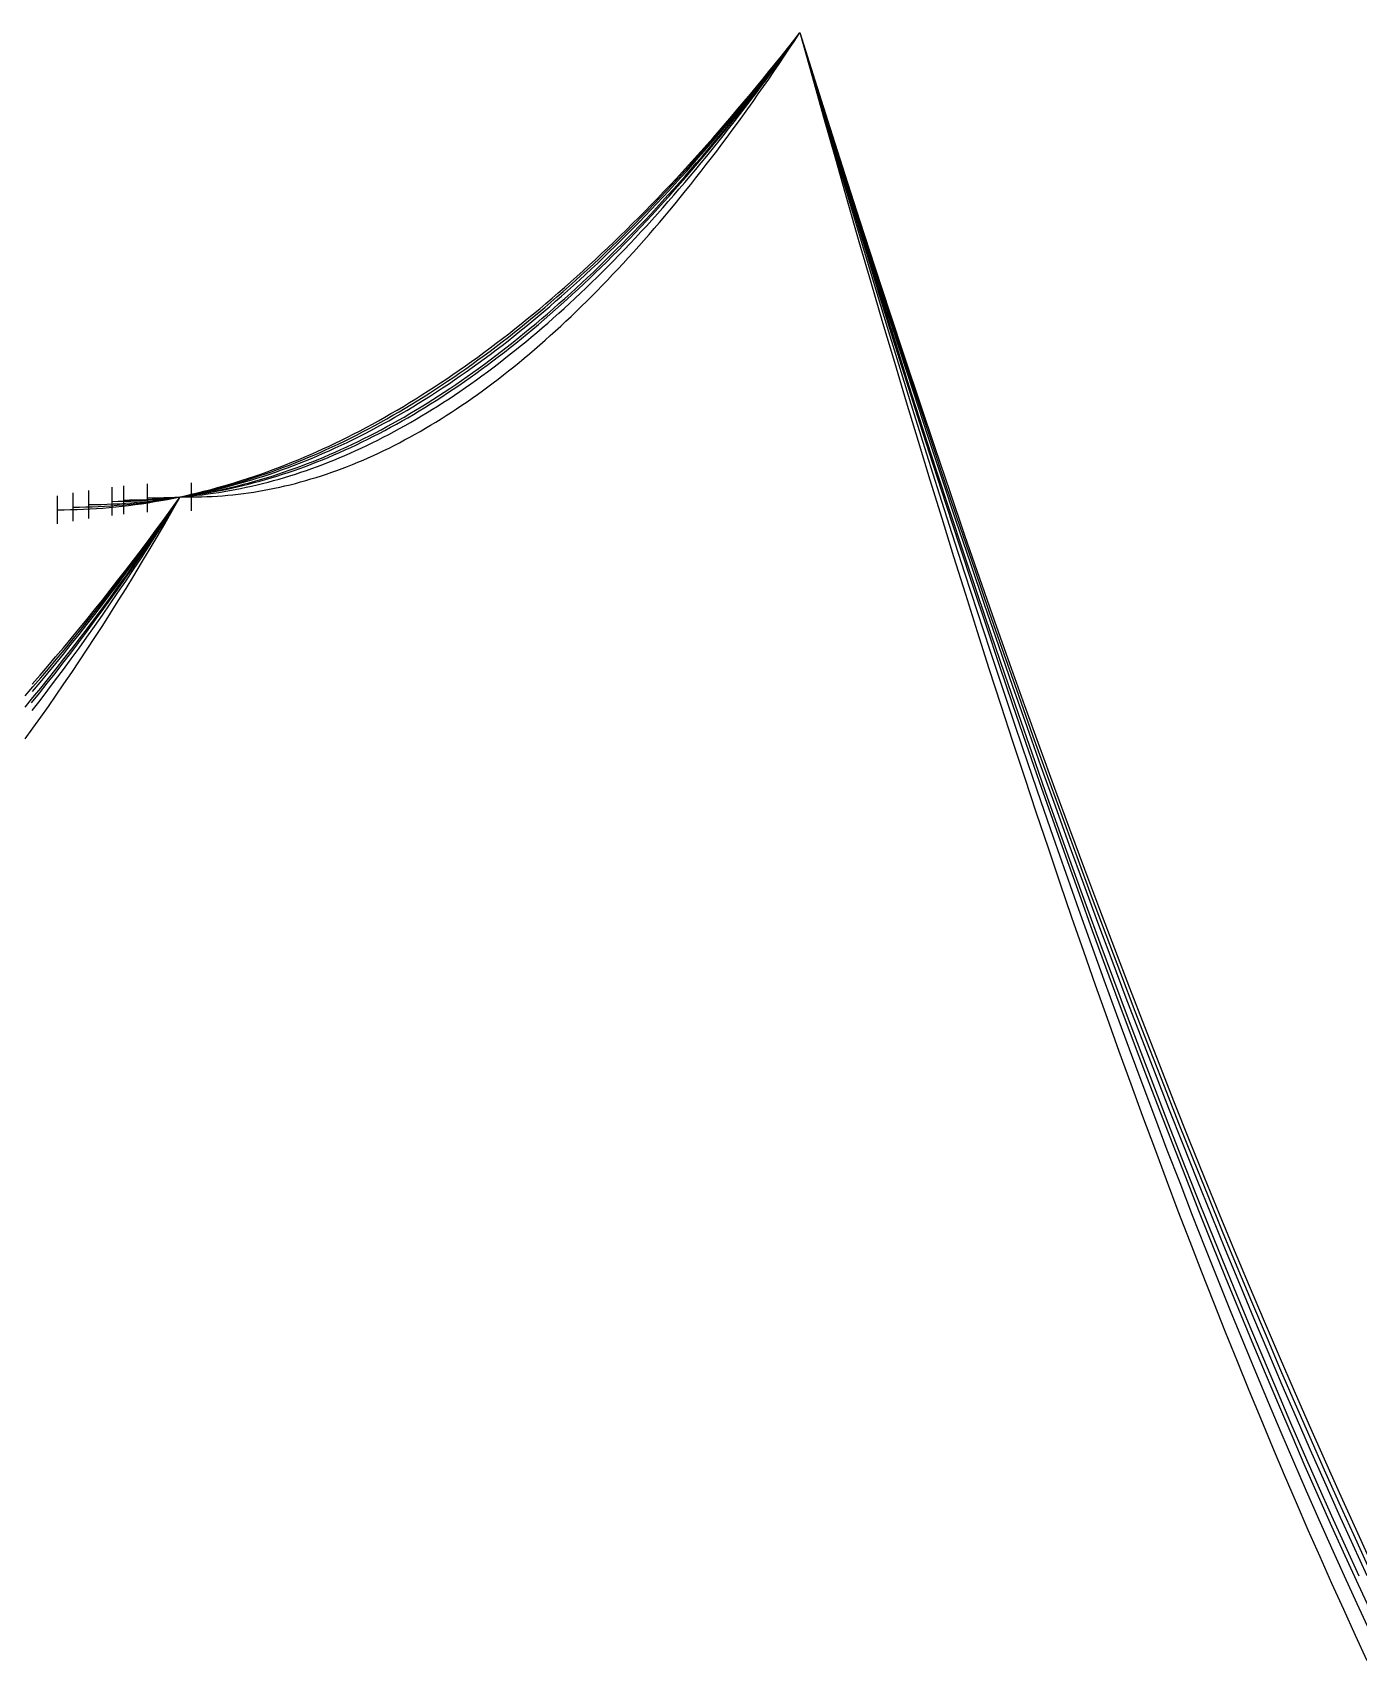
# Model space of a CAD drawing. Header units: metres. Extents: x -87 to 28195, y -4474 to 524.
# Drawn here: x 7377 to 7848, y -54 to 524 of the extents above; entities that cross this region are included whole.
import ezdxf

# ---------------------------------------------------------------- set-up
doc = ezdxf.new("R2010")
doc.units = ezdxf.units.M
for name, color, linetype in [('CATENARIES_-10_bare', 7, 'Continuous'), ('CATENARIES_-10_ICE', 7, 'Continuous'), ('CATENARIES_-19_bare', 7, 'Continuous'), ('CATENARIES_-19_HEAVY_ICE', 7, 'Continuous'), ('CATENARIES_0', 7, 'Continuous'), ('CATENARIES_0_ICE', 7, 'Continuous'), ('CATENARIES_50_theoretical', 7, 'Continuous')]:
    doc.layers.add(name, color=color, linetype=linetype)

msp = doc.modelspace()

# ---------------------------------------------------------------- linework, layer by layer
at = {"layer": 'CATENARIES_-10_bare'}
msp.add_line((7391.85, 350.74), (7391.85, 360.74), dxfattribs=at)
for points in [[(7391.85, 355.74, 0), (7394.09, 355.75, 0), (7396.33, 355.79, 0), (7398.57, 355.85, 0), (7400.81, 355.94, 0), (7403.05, 356.05, 0), (7405.29, 356.19, 0), (7407.53, 356.36, 0), (7409.77, 356.55, 0), (7412.01, 356.76, 0), (7414.24, 357, 0), (7416.48, 357.27, 0), (7418.72, 357.56, 0), (7420.96, 357.88, 0), (7423.2, 358.22, 0), (7425.44, 358.59, 0), (7427.68, 358.98, 0), (7429.92, 359.4, 0), (7432.08, 359.83, 0), (7434.23, 360.28, 0), (7436.39, 360.75, 0), (7438.55, 361.25, 0), (7440.7, 361.77, 0), (7442.86, 362.31, 0), (7445.02, 362.88, 0), (7447.17, 363.47, 0), (7449.33, 364.09, 0), (7451.49, 364.73, 0), (7453.65, 365.39, 0), (7455.8, 366.07, 0), (7457.96, 366.78, 0), (7460.12, 367.52, 0), (7462.27, 368.27, 0), (7464.43, 369.05, 0), (7466.59, 369.86, 0), (7468.74, 370.68, 0), (7470.9, 371.53, 0), (7473.06, 372.41, 0), (7475.21, 373.3, 0), (7477.37, 374.22, 0), (7479.53, 375.17, 0), (7481.68, 376.14, 0), (7483.84, 377.13, 0), (7486, 378.14, 0), (7488.16, 379.18, 0), (7490.31, 380.24, 0), (7492.47, 381.33, 0), (7494.63, 382.44, 0), (7496.78, 383.57, 0), (7498.94, 384.73, 0), (7501.1, 385.91, 0), (7503.25, 387.11, 0), (7505.41, 388.34, 0), (7507.57, 389.59, 0), (7509.72, 390.86, 0), (7511.88, 392.16, 0), (7514.04, 393.48, 0), (7516.19, 394.83, 0), (7518.35, 396.2, 0), (7520.51, 397.59, 0), (7522.67, 399, 0), (7524.82, 400.44, 0), (7526.98, 401.9, 0), (7529.14, 403.39, 0), (7531.29, 404.9, 0), (7533.45, 406.43, 0), (7535.61, 407.99, 0), (7537.76, 409.57, 0), (7539.92, 411.17, 0), (7542.08, 412.8, 0), (7544.23, 414.45, 0), (7546.39, 416.13, 0), (7548.55, 417.83, 0), (7550.7, 419.55, 0), (7552.86, 421.29, 0), (7555.02, 423.06, 0), (7557.17, 424.86, 0), (7559.33, 426.67, 0), (7561.49, 428.51, 0), (7563.65, 430.38, 0), (7565.8, 432.26, 0), (7567.96, 434.17, 0), (7570.12, 436.11, 0), (7572.27, 438.07, 0), (7574.43, 440.05, 0), (7576.59, 442.05, 0), (7578.74, 444.08, 0), (7580.9, 446.13, 0), (7583.06, 448.21, 0), (7585.21, 450.31, 0), (7587.37, 452.43, 0), (7589.53, 454.58, 0), (7591.68, 456.75, 0), (7593.84, 458.95, 0), (7596, 461.16, 0), (7598.16, 463.4, 0), (7600.31, 465.67, 0), (7602.47, 467.96, 0), (7604.63, 470.27, 0), (7606.78, 472.61, 0), (7608.94, 474.97, 0), (7611.1, 477.35, 0), (7613.25, 479.76, 0), (7615.41, 482.19, 0), (7617.57, 484.64, 0), (7619.72, 487.12, 0), (7621.88, 489.62, 0), (7624.04, 492.15, 0), (7626.19, 494.7, 0), (7628.35, 497.27, 0), (7630.51, 499.87, 0), (7632.67, 502.49, 0), (7634.82, 505.13, 0), (7636.98, 507.8, 0), (7639.14, 510.49, 0), (7641.29, 513.2, 0), (7643.45, 515.94, 0), (7645.61, 518.7, 0), (7647.76, 521.49, 0), (7649.92, 524.3, 0)], [(7649.92, 524.3, 0), (7655.09, 507.6, 0), (7660.26, 491.04, 0), (7665.43, 474.62, 0), (7670.61, 458.35, 0), (7675.78, 442.23, 0), (7680.95, 426.25, 0), (7686.12, 410.42, 0), (7691.29, 394.73, 0), (7696.46, 379.18, 0), (7701.64, 363.78, 0), (7706.81, 348.52, 0), (7711.98, 333.41, 0), (7717.15, 318.44, 0), (7722.32, 303.62, 0), (7727.49, 288.94, 0), (7732.66, 274.4, 0), (7737.84, 260.01, 0), (7743.01, 245.76, 0), (7748.18, 231.65, 0), (7753.35, 217.69, 0), (7758.52, 203.87, 0), (7763.69, 190.19, 0), (7768.86, 176.66, 0), (7774.04, 163.27, 0), (7779.21, 150.02, 0), (7784.38, 136.91, 0), (7789.55, 123.95, 0), (7794.72, 111.13, 0), (7799.89, 98.46, 0), (7805.07, 85.92, 0), (7810.24, 73.53, 0), (7815.41, 61.28, 0), (7820.58, 49.17, 0), (7825.75, 37.2, 0), (7830.92, 25.38, 0), (7836.09, 13.7, 0), (7841.27, 2.16, 0), (7846.44, -9.24, 0), (7851.61, -20.5, 0)], [(7374.86, 288.72, 0), (7377.61, 291.88, 0), (7380.37, 295.09, 0), (7383.12, 298.33, 0), (7385.87, 301.62, 0), (7388.63, 304.94, 0), (7391.38, 308.3, 0), (7394.13, 311.7, 0), (7396.88, 315.14, 0), (7399.64, 318.61, 0), (7402.39, 322.13, 0), (7405.14, 325.68, 0), (7407.9, 329.27, 0), (7410.65, 332.9, 0), (7413.4, 336.57, 0), (7416.16, 340.28, 0), (7418.91, 344.03, 0), (7421.66, 347.81, 0), (7424.41, 351.64, 0), (7427.17, 355.5, 0), (7429.92, 359.4, 0)]]:
    msp.add_polyline3d(points, dxfattribs=at)
at = {"layer": 'CATENARIES_-10_ICE'}
msp.add_line((7405.69, 352.76), (7405.69, 362.76), dxfattribs=at)
for points in [[(7405.69, 357.76, 0), (7407.89, 357.78, 0), (7410.1, 357.82, 0), (7412.3, 357.89, 0), (7414.5, 357.98, 0), (7416.7, 358.1, 0), (7418.91, 358.25, 0), (7421.11, 358.43, 0), (7423.31, 358.63, 0), (7425.51, 358.86, 0), (7427.72, 359.12, 0), (7429.92, 359.4, 0), (7431.96, 359.69, 0), (7433.99, 360, 0), (7436.03, 360.33, 0), (7438.07, 360.69, 0), (7440.11, 361.07, 0), (7442.14, 361.47, 0), (7444.18, 361.89, 0), (7446.22, 362.34, 0), (7448.25, 362.81, 0), (7450.29, 363.31, 0), (7452.33, 363.83, 0), (7454.36, 364.37, 0), (7456.4, 364.93, 0), (7458.44, 365.52, 0), (7460.48, 366.13, 0), (7462.51, 366.76, 0), (7464.55, 367.42, 0), (7466.59, 368.1, 0), (7468.62, 368.81, 0), (7470.66, 369.53, 0), (7472.7, 370.28, 0), (7474.73, 371.05, 0), (7476.77, 371.85, 0), (7478.81, 372.67, 0), (7480.85, 373.51, 0), (7482.88, 374.38, 0), (7484.92, 375.27, 0), (7486.96, 376.18, 0), (7488.99, 377.11, 0), (7491.03, 378.07, 0), (7493.07, 379.05, 0), (7495.11, 380.06, 0), (7497.14, 381.08, 0), (7499.18, 382.13, 0), (7501.22, 383.21, 0), (7503.25, 384.3, 0), (7505.29, 385.42, 0), (7507.33, 386.57, 0), (7509.36, 387.73, 0), (7511.4, 388.92, 0), (7513.44, 390.14, 0), (7515.48, 391.37, 0), (7517.51, 392.63, 0), (7519.55, 393.91, 0), (7521.59, 395.22, 0), (7523.62, 396.55, 0), (7525.66, 397.9, 0), (7527.7, 399.28, 0), (7529.73, 400.67, 0), (7531.77, 402.1, 0), (7533.81, 403.54, 0), (7535.85, 405.01, 0), (7537.88, 406.5, 0), (7539.92, 408.01, 0), (7541.96, 409.55, 0), (7543.99, 411.11, 0), (7546.03, 412.7, 0), (7548.07, 414.3, 0), (7550.11, 415.93, 0), (7552.14, 417.59, 0), (7554.18, 419.26, 0), (7556.22, 420.96, 0), (7558.25, 422.69, 0), (7560.29, 424.43, 0), (7562.33, 426.2, 0), (7564.36, 428, 0), (7566.4, 429.81, 0), (7568.44, 431.65, 0), (7570.48, 433.51, 0), (7572.51, 435.4, 0), (7574.55, 437.31, 0), (7576.59, 439.24, 0), (7578.62, 441.2, 0), (7580.66, 443.17, 0), (7582.7, 445.18, 0), (7584.73, 447.2, 0), (7586.77, 449.25, 0), (7588.81, 451.32, 0), (7590.85, 453.42, 0), (7592.88, 455.53, 0), (7594.92, 457.68, 0), (7596.96, 459.84, 0), (7598.99, 462.03, 0), (7601.03, 464.24, 0), (7603.07, 466.48, 0), (7605.11, 468.73, 0), (7607.14, 471.01, 0), (7609.18, 473.32, 0), (7611.22, 475.65, 0), (7613.25, 478, 0), (7615.29, 480.37, 0), (7617.33, 482.77, 0), (7619.36, 485.19, 0), (7621.4, 487.63, 0), (7623.44, 490.1, 0), (7625.48, 492.59, 0), (7627.51, 495.11, 0), (7629.55, 497.64, 0), (7631.59, 500.2, 0), (7633.62, 502.79, 0), (7635.66, 505.4, 0), (7637.7, 508.03, 0), (7639.73, 510.68, 0), (7641.77, 513.36, 0), (7643.81, 516.06, 0), (7645.85, 518.78, 0), (7647.88, 521.53, 0), (7649.92, 524.3, 0)], [(7649.92, 524.3, 0), (7654.76, 508.12, 0), (7659.6, 492.09, 0), (7664.44, 476.19, 0), (7669.28, 460.44, 0), (7674.12, 444.83, 0), (7678.96, 429.36, 0), (7683.8, 414.03, 0), (7688.64, 398.84, 0), (7693.48, 383.79, 0), (7698.32, 368.89, 0), (7703.16, 354.12, 0), (7708, 339.5, 0), (7712.84, 325.02, 0), (7717.68, 310.67, 0), (7722.52, 296.47, 0), (7727.36, 282.41, 0), (7732.2, 268.48, 0), (7737.04, 254.7, 0), (7741.88, 241.06, 0), (7746.72, 227.56, 0), (7751.56, 214.19, 0), (7756.4, 200.97, 0), (7761.24, 187.88, 0), (7766.08, 174.94, 0), (7770.92, 162.13, 0), (7775.76, 149.47, 0), (7780.6, 136.94, 0), (7785.44, 124.55, 0), (7790.28, 112.3, 0), (7795.12, 100.19, 0), (7799.96, 88.22, 0), (7804.8, 76.39, 0), (7809.64, 64.69, 0), (7814.48, 53.13, 0), (7819.32, 41.72, 0), (7824.16, 30.44, 0), (7829, 19.29, 0), (7833.84, 8.29, 0), (7838.68, -2.58, 0), (7843.52, -13.3, 0), (7848.36, -23.89, 0)], [(7374.83, 284.71, 0), (7377.58, 288.04, 0), (7380.34, 291.41, 0), (7383.09, 294.82, 0), (7385.84, 298.28, 0), (7388.6, 301.78, 0), (7391.35, 305.32, 0), (7394.11, 308.91, 0), (7396.86, 312.54, 0), (7399.62, 316.21, 0), (7402.37, 319.92, 0), (7405.13, 323.67, 0), (7407.88, 327.47, 0), (7410.64, 331.31, 0), (7413.39, 335.2, 0), (7416.15, 339.13, 0), (7418.9, 343.09, 0), (7421.66, 347.11, 0), (7424.41, 351.16, 0), (7427.17, 355.26, 0), (7429.92, 359.4, 0)]]:
    msp.add_polyline3d(points, dxfattribs=at)
at = {"layer": 'CATENARIES_-19_bare'}
msp.add_line((7386.37, 349.78), (7386.37, 359.78), dxfattribs=at)
for points in [[(7386.37, 354.78, 0), (7388.66, 354.79, 0), (7390.95, 354.83, 0), (7393.25, 354.89, 0), (7395.54, 354.98, 0), (7397.83, 355.1, 0), (7400.12, 355.24, 0), (7402.41, 355.4, 0), (7404.71, 355.6, 0), (7407, 355.81, 0), (7409.29, 356.06, 0), (7411.58, 356.33, 0), (7413.87, 356.62, 0), (7416.17, 356.94, 0), (7418.46, 357.29, 0), (7420.75, 357.66, 0), (7423.04, 358.06, 0), (7425.34, 358.48, 0), (7427.63, 358.93, 0), (7429.92, 359.4, 0), (7432.12, 359.88, 0), (7434.32, 360.38, 0), (7436.52, 360.91, 0), (7438.72, 361.46, 0), (7440.92, 362.03, 0), (7443.12, 362.63, 0), (7445.32, 363.25, 0), (7447.52, 363.89, 0), (7449.72, 364.56, 0), (7451.92, 365.25, 0), (7454.12, 365.97, 0), (7456.32, 366.7, 0), (7458.52, 367.47, 0), (7460.72, 368.25, 0), (7462.92, 369.06, 0), (7465.12, 369.89, 0), (7467.32, 370.75, 0), (7469.52, 371.63, 0), (7471.72, 372.53, 0), (7473.92, 373.46, 0), (7476.12, 374.41, 0), (7478.32, 375.39, 0), (7480.52, 376.39, 0), (7482.72, 377.41, 0), (7484.92, 378.45, 0), (7487.12, 379.52, 0), (7489.32, 380.61, 0), (7491.52, 381.73, 0), (7493.72, 382.87, 0), (7495.92, 384.03, 0), (7498.12, 385.22, 0), (7500.32, 386.43, 0), (7502.52, 387.67, 0), (7504.72, 388.93, 0), (7506.92, 390.21, 0), (7509.12, 391.51, 0), (7511.32, 392.84, 0), (7513.52, 394.19, 0), (7515.72, 395.57, 0), (7517.92, 396.97, 0), (7520.12, 398.39, 0), (7522.32, 399.84, 0), (7524.52, 401.31, 0), (7526.72, 402.81, 0), (7528.92, 404.32, 0), (7531.12, 405.87, 0), (7533.32, 407.43, 0), (7535.52, 409.02, 0), (7537.72, 410.63, 0), (7539.92, 412.27, 0), (7542.12, 413.93, 0), (7544.32, 415.61, 0), (7546.52, 417.32, 0), (7548.72, 419.05, 0), (7550.92, 420.81, 0), (7553.12, 422.58, 0), (7555.32, 424.39, 0), (7557.52, 426.21, 0), (7559.72, 428.06, 0), (7561.92, 429.93, 0), (7564.12, 431.83, 0), (7566.32, 433.75, 0), (7568.52, 435.7, 0), (7570.72, 437.66, 0), (7572.92, 439.66, 0), (7575.12, 441.67, 0), (7577.32, 443.71, 0), (7579.52, 445.77, 0), (7581.72, 447.86, 0), (7583.92, 449.97, 0), (7586.12, 452.1, 0), (7588.32, 454.26, 0), (7590.52, 456.44, 0), (7592.72, 458.65, 0), (7594.92, 460.87, 0), (7597.12, 463.13, 0), (7599.32, 465.4, 0), (7601.52, 467.7, 0), (7603.72, 470.02, 0), (7605.92, 472.37, 0), (7608.12, 474.74, 0), (7610.32, 477.14, 0), (7612.52, 479.56, 0), (7614.72, 482, 0), (7616.92, 484.46, 0), (7619.12, 486.95, 0), (7621.32, 489.47, 0), (7623.52, 492, 0), (7625.72, 494.56, 0), (7627.92, 497.15, 0), (7630.12, 499.76, 0), (7632.32, 502.39, 0), (7634.52, 505.04, 0), (7636.72, 507.72, 0), (7638.92, 510.43, 0), (7641.12, 513.15, 0), (7643.32, 515.9, 0), (7645.52, 518.68, 0), (7647.72, 521.48, 0), (7649.92, 524.3, 0)], [(7649.92, 524.3, 0), (7655.24, 507.34, 0), (7660.55, 490.52, 0), (7665.87, 473.85, 0), (7671.19, 457.33, 0), (7676.51, 440.96, 0), (7681.82, 424.73, 0), (7687.14, 408.65, 0), (7692.46, 392.72, 0), (7697.77, 376.93, 0), (7703.09, 361.29, 0), (7708.41, 345.8, 0), (7713.73, 330.45, 0), (7719.04, 315.25, 0), (7724.36, 300.19, 0), (7729.68, 285.28, 0), (7734.99, 270.52, 0), (7740.31, 255.9, 0), (7745.63, 241.43, 0), (7750.95, 227.1, 0), (7756.26, 212.92, 0), (7761.58, 198.89, 0), (7766.9, 185, 0), (7772.22, 171.25, 0), (7777.53, 157.65, 0), (7782.85, 144.19, 0), (7788.17, 130.88, 0), (7793.48, 117.72, 0), (7798.8, 104.7, 0), (7804.12, 91.82, 0), (7809.44, 79.09, 0), (7814.75, 66.5, 0), (7820.07, 54.06, 0), (7825.39, 41.76, 0), (7830.7, 29.6, 0), (7836.02, 17.59, 0), (7841.34, 5.72, 0), (7846.66, -6, 0), (7851.97, -17.58, 0)], [(7377.33, 292.88, 0), (7380.1, 296.04, 0), (7382.87, 299.24, 0), (7385.63, 302.48, 0), (7388.4, 305.75, 0), (7391.17, 309.07, 0), (7393.94, 312.42, 0), (7396.71, 315.81, 0), (7399.47, 319.23, 0), (7402.24, 322.69, 0), (7405.01, 326.2, 0), (7407.78, 329.73, 0), (7410.54, 333.31, 0), (7413.31, 336.92, 0), (7416.08, 340.58, 0), (7418.85, 344.27, 0), (7421.62, 347.99, 0), (7424.38, 351.76, 0), (7427.15, 355.56, 0), (7429.92, 359.4, 0)]]:
    msp.add_polyline3d(points, dxfattribs=at)
at = {"layer": 'CATENARIES_-19_HEAVY_ICE'}
msp.add_line((7418.29, 353.98), (7418.29, 363.98), dxfattribs=at)
for points in [[(7418.29, 358.98, 0), (7420.23, 359, 0), (7422.17, 359.03, 0), (7424.11, 359.09, 0), (7426.04, 359.17, 0), (7427.98, 359.27, 0), (7429.92, 359.4, 0), (7431.87, 359.55, 0), (7433.81, 359.73, 0), (7435.76, 359.92, 0), (7437.71, 360.14, 0), (7439.65, 360.39, 0), (7441.6, 360.66, 0), (7443.55, 360.95, 0), (7445.5, 361.26, 0), (7447.44, 361.6, 0), (7449.39, 361.96, 0), (7451.34, 362.34, 0), (7453.28, 362.75, 0), (7455.23, 363.18, 0), (7457.18, 363.64, 0), (7459.12, 364.11, 0), (7461.07, 364.61, 0), (7463.02, 365.14, 0), (7464.96, 365.69, 0), (7466.91, 366.26, 0), (7468.86, 366.85, 0), (7470.8, 367.47, 0), (7472.75, 368.11, 0), (7474.7, 368.77, 0), (7476.65, 369.46, 0), (7478.59, 370.17, 0), (7480.54, 370.9, 0), (7482.49, 371.66, 0), (7484.43, 372.44, 0), (7486.38, 373.25, 0), (7488.33, 374.07, 0), (7490.27, 374.93, 0), (7492.22, 375.8, 0), (7494.17, 376.7, 0), (7496.11, 377.62, 0), (7498.06, 378.56, 0), (7500.01, 379.53, 0), (7501.96, 380.52, 0), (7503.9, 381.53, 0), (7505.85, 382.57, 0), (7507.8, 383.63, 0), (7509.74, 384.72, 0), (7511.69, 385.83, 0), (7513.64, 386.96, 0), (7515.58, 388.11, 0), (7517.53, 389.29, 0), (7519.48, 390.49, 0), (7521.42, 391.71, 0), (7523.37, 392.96, 0), (7525.32, 394.23, 0), (7527.27, 395.53, 0), (7529.21, 396.85, 0), (7531.16, 398.19, 0), (7533.11, 399.55, 0), (7535.05, 400.94, 0), (7537, 402.35, 0), (7538.95, 403.79, 0), (7540.89, 405.24, 0), (7542.84, 406.72, 0), (7544.79, 408.23, 0), (7546.73, 409.76, 0), (7548.68, 411.31, 0), (7550.63, 412.89, 0), (7552.57, 414.48, 0), (7554.52, 416.11, 0), (7556.47, 417.75, 0), (7558.42, 419.42, 0), (7560.36, 421.11, 0), (7562.31, 422.83, 0), (7564.26, 424.57, 0), (7566.2, 426.33, 0), (7568.15, 428.11, 0), (7570.1, 429.92, 0), (7572.04, 431.76, 0), (7573.99, 433.61, 0), (7575.94, 435.49, 0), (7577.88, 437.39, 0), (7579.83, 439.32, 0), (7581.78, 441.27, 0), (7583.73, 443.24, 0), (7585.67, 445.24, 0), (7587.62, 447.26, 0), (7589.57, 449.3, 0), (7591.51, 451.37, 0), (7593.46, 453.46, 0), (7595.41, 455.58, 0), (7597.35, 457.71, 0), (7599.3, 459.87, 0), (7601.25, 462.06, 0), (7603.19, 464.27, 0), (7605.14, 466.5, 0), (7607.09, 468.75, 0), (7609.04, 471.03, 0), (7610.98, 473.33, 0), (7612.93, 475.66, 0), (7614.88, 478, 0), (7616.82, 480.38, 0), (7618.77, 482.77, 0), (7620.72, 485.19, 0), (7622.66, 487.63, 0), (7624.61, 490.1, 0), (7626.56, 492.59, 0), (7628.5, 495.1, 0), (7630.45, 497.64, 0), (7632.4, 500.2, 0), (7634.34, 502.78, 0), (7636.29, 505.39, 0), (7638.24, 508.02, 0), (7640.19, 510.68, 0), (7642.13, 513.35, 0), (7644.08, 516.05, 0), (7646.03, 518.78, 0), (7647.97, 521.53, 0), (7649.92, 524.3, 0)], [(7649.92, 524.3, 0), (7654.41, 508.72, 0), (7658.91, 493.29, 0), (7663.4, 477.98, 0), (7667.9, 462.82, 0), (7672.39, 447.78, 0), (7676.89, 432.89, 0), (7681.38, 418.13, 0), (7685.87, 403.5, 0), (7690.37, 389.01, 0), (7694.86, 374.66, 0), (7699.36, 360.44, 0), (7703.85, 346.35, 0), (7708.35, 332.4, 0), (7712.84, 318.59, 0), (7717.33, 304.91, 0), (7721.83, 291.36, 0), (7726.32, 277.95, 0), (7730.82, 264.67, 0), (7735.31, 251.53, 0), (7739.81, 238.52, 0), (7744.3, 225.64, 0), (7748.79, 212.9, 0), (7753.29, 200.29, 0), (7757.78, 187.82, 0), (7762.28, 175.48, 0), (7766.77, 163.27, 0), (7771.27, 151.19, 0), (7775.76, 139.25, 0), (7780.25, 127.44, 0), (7784.75, 115.77, 0), (7789.24, 104.22, 0), (7793.74, 92.81, 0), (7798.23, 81.54, 0), (7802.73, 70.39, 0), (7807.22, 59.38, 0), (7811.71, 48.5, 0), (7816.21, 37.75, 0), (7820.7, 27.14, 0), (7825.2, 16.66, 0), (7829.69, 6.3, 0), (7834.19, -3.91, 0), (7838.68, -14, 0), (7843.17, -23.96, 0), (7847.67, -33.78, 0), (7852.16, -43.47, 0)], [(7377.35, 283.52, 0), (7380.11, 287.08, 0), (7382.88, 290.69, 0), (7385.65, 294.36, 0), (7388.42, 298.06, 0), (7391.18, 301.82, 0), (7393.95, 305.62, 0), (7396.72, 309.47, 0), (7399.48, 313.37, 0), (7402.25, 317.32, 0), (7405.02, 321.31, 0), (7407.78, 325.35, 0), (7410.55, 329.44, 0), (7413.32, 333.58, 0), (7416.09, 337.76, 0), (7418.85, 342, 0), (7421.62, 346.28, 0), (7424.39, 350.6, 0), (7427.15, 354.98, 0), (7429.92, 359.4, 0)]]:
    msp.add_polyline3d(points, dxfattribs=at)
at = {"layer": 'CATENARIES_0'}
msp.add_line((7397.46, 351.63), (7397.46, 361.63), dxfattribs=at)
for points in [[(7397.46, 356.63, 0), (7399.62, 356.64, 0), (7401.79, 356.68, 0), (7403.95, 356.74, 0), (7406.12, 356.83, 0), (7408.28, 356.94, 0), (7410.44, 357.08, 0), (7412.61, 357.23, 0), (7414.77, 357.42, 0), (7416.94, 357.63, 0), (7419.1, 357.86, 0), (7421.26, 358.12, 0), (7423.43, 358.4, 0), (7425.59, 358.71, 0), (7427.76, 359.04, 0), (7429.92, 359.4, 0), (7432.04, 359.77, 0), (7434.15, 360.17, 0), (7436.27, 360.59, 0), (7438.38, 361.03, 0), (7440.5, 361.5, 0), (7442.61, 361.99, 0), (7444.73, 362.5, 0), (7446.84, 363.04, 0), (7448.96, 363.6, 0), (7451.07, 364.18, 0), (7453.19, 364.79, 0), (7455.3, 365.42, 0), (7457.42, 366.08, 0), (7459.54, 366.76, 0), (7461.65, 367.46, 0), (7463.77, 368.18, 0), (7465.88, 368.93, 0), (7468, 369.7, 0), (7470.11, 370.5, 0), (7472.23, 371.32, 0), (7474.34, 372.16, 0), (7476.46, 373.03, 0), (7478.57, 373.92, 0), (7480.69, 374.83, 0), (7482.8, 375.77, 0), (7484.92, 376.73, 0), (7487.04, 377.71, 0), (7489.15, 378.72, 0), (7491.27, 379.75, 0), (7493.38, 380.81, 0), (7495.5, 381.88, 0), (7497.61, 382.99, 0), (7499.73, 384.11, 0), (7501.84, 385.26, 0), (7503.96, 386.43, 0), (7506.07, 387.63, 0), (7508.19, 388.85, 0), (7510.3, 390.09, 0), (7512.42, 391.36, 0), (7514.54, 392.65, 0), (7516.65, 393.96, 0), (7518.77, 395.3, 0), (7520.88, 396.66, 0), (7523, 398.04, 0), (7525.11, 399.45, 0), (7527.23, 400.88, 0), (7529.34, 402.34, 0), (7531.46, 403.82, 0), (7533.57, 405.32, 0), (7535.69, 406.85, 0), (7537.8, 408.39, 0), (7539.92, 409.97, 0), (7542.04, 411.56, 0), (7544.15, 413.18, 0), (7546.27, 414.83, 0), (7548.38, 416.5, 0), (7550.5, 418.19, 0), (7552.61, 419.9, 0), (7554.73, 421.64, 0), (7556.84, 423.4, 0), (7558.96, 425.19, 0), (7561.07, 426.99, 0), (7563.19, 428.83, 0), (7565.3, 430.68, 0), (7567.42, 432.56, 0), (7569.54, 434.46, 0), (7571.65, 436.39, 0), (7573.77, 438.34, 0), (7575.88, 440.32, 0), (7578, 442.31, 0), (7580.11, 444.33, 0), (7582.23, 446.38, 0), (7584.34, 448.45, 0), (7586.46, 450.54, 0), (7588.57, 452.66, 0), (7590.69, 454.79, 0), (7592.8, 456.96, 0), (7594.92, 459.14, 0), (7597.04, 461.35, 0), (7599.15, 463.59, 0), (7601.27, 465.85, 0), (7603.38, 468.13, 0), (7605.5, 470.43, 0), (7607.61, 472.76, 0), (7609.73, 475.11, 0), (7611.84, 477.49, 0), (7613.96, 479.89, 0), (7616.07, 482.31, 0), (7618.19, 484.76, 0), (7620.3, 487.23, 0), (7622.42, 489.72, 0), (7624.54, 492.24, 0), (7626.65, 494.78, 0), (7628.77, 497.35, 0), (7630.88, 499.93, 0), (7633, 502.55, 0), (7635.11, 505.18, 0), (7637.23, 507.84, 0), (7639.34, 510.53, 0), (7641.46, 513.23, 0), (7643.57, 515.96, 0), (7645.69, 518.72, 0), (7647.8, 521.5, 0), (7649.92, 524.3, 0)], [(7649.92, 524.3, 0), (7654.95, 507.82, 0), (7659.99, 491.48, 0), (7665.02, 475.29, 0), (7670.05, 459.24, 0), (7675.09, 443.33, 0), (7680.12, 427.57, 0), (7685.16, 411.95, 0), (7690.19, 396.47, 0), (7695.22, 381.14, 0), (7700.26, 365.94, 0), (7705.29, 350.9, 0), (7710.32, 335.99, 0), (7715.36, 321.23, 0), (7720.39, 306.61, 0), (7725.42, 292.13, 0), (7730.46, 277.79, 0), (7735.49, 263.6, 0), (7740.52, 249.55, 0), (7745.56, 235.64, 0), (7750.59, 221.87, 0), (7755.63, 208.24, 0), (7760.66, 194.76, 0), (7765.69, 181.42, 0), (7770.73, 168.21, 0), (7775.76, 155.15, 0), (7780.79, 142.24, 0), (7785.83, 129.46, 0), (7790.86, 116.82, 0), (7795.89, 104.33, 0), (7800.93, 91.97, 0), (7805.96, 79.76, 0), (7811, 67.68, 0), (7816.03, 55.75, 0), (7821.06, 43.96, 0), (7826.1, 32.31, 0), (7831.13, 20.79, 0), (7836.16, 9.42, 0), (7841.2, -1.81, 0), (7846.23, -12.9, 0), (7851.26, -23.85, 0)], [(7377.4, 290.18, 0), (7380.17, 293.46, 0), (7382.93, 296.78, 0), (7385.69, 300.14, 0), (7388.46, 303.54, 0), (7391.22, 306.98, 0), (7393.99, 310.46, 0), (7396.75, 313.98, 0), (7399.52, 317.54, 0), (7402.28, 321.15, 0), (7405.04, 324.79, 0), (7407.81, 328.47, 0), (7410.57, 332.2, 0), (7413.34, 335.96, 0), (7416.1, 339.77, 0), (7418.86, 343.61, 0), (7421.63, 347.5, 0), (7424.39, 351.43, 0), (7427.16, 355.39, 0), (7429.92, 359.4, 0)]]:
    msp.add_polyline3d(points, dxfattribs=at)
at = {"layer": 'CATENARIES_0_ICE'}
msp.add_line((7409.83, 353.24), (7409.83, 363.24), dxfattribs=at)
for points in [[(7409.83, 358.24, 0), (7411.84, 358.25, 0), (7413.85, 358.29, 0), (7415.86, 358.34, 0), (7417.87, 358.43, 0), (7419.88, 358.53, 0), (7421.89, 358.66, 0), (7423.89, 358.81, 0), (7425.9, 358.98, 0), (7427.91, 359.18, 0), (7429.92, 359.4, 0), (7431.94, 359.64, 0), (7433.96, 359.91, 0), (7435.98, 360.21, 0), (7437.99, 360.52, 0), (7440.01, 360.86, 0), (7442.03, 361.22, 0), (7444.05, 361.61, 0), (7446.07, 362.02, 0), (7448.09, 362.45, 0), (7450.1, 362.9, 0), (7452.12, 363.38, 0), (7454.14, 363.89, 0), (7456.16, 364.41, 0), (7458.18, 364.96, 0), (7460.2, 365.54, 0), (7462.21, 366.13, 0), (7464.23, 366.75, 0), (7466.25, 367.4, 0), (7468.27, 368.06, 0), (7470.29, 368.75, 0), (7472.31, 369.47, 0), (7474.32, 370.2, 0), (7476.34, 370.96, 0), (7478.36, 371.75, 0), (7480.38, 372.56, 0), (7482.4, 373.39, 0), (7484.42, 374.24, 0), (7486.43, 375.12, 0), (7488.45, 376.02, 0), (7490.47, 376.95, 0), (7492.49, 377.89, 0), (7494.51, 378.87, 0), (7496.53, 379.86, 0), (7498.54, 380.88, 0), (7500.56, 381.92, 0), (7502.58, 382.99, 0), (7504.6, 384.08, 0), (7506.62, 385.19, 0), (7508.64, 386.33, 0), (7510.65, 387.49, 0), (7512.67, 388.67, 0), (7514.69, 389.87, 0), (7516.71, 391.1, 0), (7518.73, 392.36, 0), (7520.75, 393.64, 0), (7522.76, 394.94, 0), (7524.78, 396.26, 0), (7526.8, 397.61, 0), (7528.82, 398.98, 0), (7530.84, 400.37, 0), (7532.86, 401.79, 0), (7534.87, 403.23, 0), (7536.89, 404.7, 0), (7538.91, 406.18, 0), (7540.93, 407.7, 0), (7542.95, 409.23, 0), (7544.97, 410.79, 0), (7546.98, 412.37, 0), (7549, 413.98, 0), (7551.02, 415.61, 0), (7553.04, 417.26, 0), (7555.06, 418.94, 0), (7557.08, 420.64, 0), (7559.09, 422.36, 0), (7561.11, 424.11, 0), (7563.13, 425.88, 0), (7565.15, 427.67, 0), (7567.17, 429.49, 0), (7569.19, 431.33, 0), (7571.2, 433.2, 0), (7573.22, 435.08, 0), (7575.24, 436.99, 0), (7577.26, 438.93, 0), (7579.28, 440.89, 0), (7581.3, 442.87, 0), (7583.31, 444.88, 0), (7585.33, 446.91, 0), (7587.35, 448.96, 0), (7589.37, 451.04, 0), (7591.39, 453.14, 0), (7593.41, 455.26, 0), (7595.42, 457.41, 0), (7597.44, 459.58, 0), (7599.46, 461.77, 0), (7601.48, 463.99, 0), (7603.5, 466.23, 0), (7605.52, 468.5, 0), (7607.53, 470.78, 0), (7609.55, 473.1, 0), (7611.57, 475.43, 0), (7613.59, 477.79, 0), (7615.61, 480.18, 0), (7617.63, 482.58, 0), (7619.64, 485.01, 0), (7621.66, 487.47, 0), (7623.68, 489.94, 0), (7625.7, 492.44, 0), (7627.72, 494.97, 0), (7629.74, 497.52, 0), (7631.75, 500.09, 0), (7633.77, 502.68, 0), (7635.79, 505.3, 0), (7637.81, 507.95, 0), (7639.83, 510.61, 0), (7641.85, 513.3, 0), (7643.86, 516.02, 0), (7645.88, 518.75, 0), (7647.9, 521.52, 0), (7649.92, 524.3, 0)], [(7649.92, 524.3, 0), (7654.64, 508.34, 0), (7659.36, 492.52, 0), (7664.08, 476.84, 0), (7668.8, 461.3, 0), (7673.52, 445.9, 0), (7678.23, 430.64, 0), (7682.95, 415.51, 0), (7687.67, 400.53, 0), (7692.39, 385.68, 0), (7697.11, 370.98, 0), (7701.83, 356.41, 0), (7706.55, 341.98, 0), (7711.27, 327.69, 0), (7715.99, 313.53, 0), (7720.7, 299.52, 0), (7725.42, 285.64, 0), (7730.14, 271.9, 0), (7734.86, 258.3, 0), (7739.58, 244.84, 0), (7744.3, 231.52, 0), (7749.02, 218.33, 0), (7753.74, 205.28, 0), (7758.46, 192.36, 0), (7763.18, 179.59, 0), (7767.89, 166.95, 0), (7772.61, 154.45, 0), (7777.33, 142.08, 0), (7782.05, 129.86, 0), (7786.77, 117.76, 0), (7791.49, 105.81, 0), (7796.21, 93.99, 0), (7800.93, 82.31, 0), (7805.65, 70.76, 0), (7810.37, 59.36, 0), (7815.09, 48.08, 0), (7819.8, 36.95, 0), (7824.52, 25.95, 0), (7829.24, 15.08, 0), (7833.96, 4.35, 0), (7838.68, -6.24, 0), (7843.4, -16.7, 0), (7848.12, -27.02, 0), (7852.84, -37.21, 0)], [(7377.13, 286.18, 0), (7379.91, 289.64, 0), (7382.69, 293.13, 0), (7385.47, 296.67, 0), (7388.25, 300.25, 0), (7391.02, 303.88, 0), (7393.8, 307.56, 0), (7396.58, 311.28, 0), (7399.36, 315.04, 0), (7402.14, 318.85, 0), (7404.92, 322.7, 0), (7407.69, 326.6, 0), (7410.47, 330.54, 0), (7413.25, 334.53, 0), (7416.03, 338.56, 0), (7418.81, 342.64, 0), (7421.59, 346.76, 0), (7424.36, 350.93, 0), (7427.14, 355.14, 0), (7429.92, 359.4, 0)]]:
    msp.add_polyline3d(points, dxfattribs=at)
at = {"layer": 'CATENARIES_50_theoretical'}
msp.add_line((7433.84, 354.35), (7433.84, 364.35), dxfattribs=at)
for points in [[(7429.92, 359.4, 0), (7431.88, 359.36, 0), (7433.84, 359.35, 0), (7435.69, 359.36, 0), (7437.53, 359.39, 0), (7439.38, 359.45, 0), (7441.23, 359.54, 0), (7443.07, 359.65, 0), (7444.92, 359.78, 0), (7446.77, 359.94, 0), (7448.62, 360.12, 0), (7450.46, 360.32, 0), (7452.31, 360.55, 0), (7454.16, 360.8, 0), (7456, 361.08, 0), (7457.85, 361.38, 0), (7459.7, 361.7, 0), (7461.54, 362.05, 0), (7463.39, 362.42, 0), (7465.24, 362.82, 0), (7467.08, 363.24, 0), (7468.93, 363.69, 0), (7470.78, 364.16, 0), (7472.62, 364.65, 0), (7474.47, 365.17, 0), (7476.32, 365.71, 0), (7478.16, 366.27, 0), (7480.01, 366.86, 0), (7481.86, 367.48, 0), (7483.71, 368.11, 0), (7485.55, 368.78, 0), (7487.4, 369.46, 0), (7489.25, 370.17, 0), (7491.09, 370.91, 0), (7492.94, 371.66, 0), (7494.79, 372.45, 0), (7496.63, 373.25, 0), (7498.48, 374.08, 0), (7500.33, 374.94, 0), (7502.17, 375.81, 0), (7504.02, 376.72, 0), (7505.87, 377.64, 0), (7507.71, 378.59, 0), (7509.56, 379.57, 0), (7511.41, 380.57, 0), (7513.25, 381.59, 0), (7515.1, 382.64, 0), (7516.95, 383.71, 0), (7518.79, 384.8, 0), (7520.64, 385.92, 0), (7522.49, 387.06, 0), (7524.34, 388.23, 0), (7526.18, 389.42, 0), (7528.03, 390.64, 0), (7529.88, 391.88, 0), (7531.72, 393.14, 0), (7533.57, 394.43, 0), (7535.42, 395.74, 0), (7537.26, 397.08, 0), (7539.11, 398.44, 0), (7540.96, 399.82, 0), (7542.8, 401.23, 0), (7544.65, 402.66, 0), (7546.5, 404.12, 0), (7548.34, 405.6, 0), (7550.19, 407.11, 0), (7552.04, 408.64, 0), (7553.88, 410.19, 0), (7555.73, 411.77, 0), (7557.58, 413.37, 0), (7559.43, 414.99, 0), (7561.27, 416.64, 0), (7563.12, 418.32, 0), (7564.97, 420.02, 0), (7566.81, 421.74, 0), (7568.66, 423.49, 0), (7570.51, 425.26, 0), (7572.35, 427.05, 0), (7574.2, 428.87, 0), (7576.05, 430.71, 0), (7577.89, 432.58, 0), (7579.74, 434.47, 0), (7581.59, 436.39, 0), (7583.43, 438.33, 0), (7585.28, 440.29, 0), (7587.13, 442.28, 0), (7588.97, 444.29, 0), (7590.82, 446.33, 0), (7592.67, 448.39, 0), (7594.52, 450.47, 0), (7596.36, 452.58, 0), (7598.21, 454.72, 0), (7600.06, 456.87, 0), (7601.9, 459.06, 0), (7603.75, 461.26, 0), (7605.6, 463.49, 0), (7607.44, 465.75, 0), (7609.29, 468.03, 0), (7611.14, 470.33, 0), (7612.98, 472.66, 0), (7614.83, 475.01, 0), (7616.68, 477.38, 0), (7618.52, 479.78, 0), (7620.37, 482.21, 0), (7622.22, 484.66, 0), (7624.06, 487.13, 0), (7625.91, 489.63, 0), (7627.76, 492.15, 0), (7629.6, 494.69, 0), (7631.45, 497.26, 0), (7633.3, 499.86, 0), (7635.15, 502.48, 0), (7636.99, 505.12, 0), (7638.84, 507.79, 0), (7640.69, 510.48, 0), (7642.53, 513.19, 0), (7644.38, 515.93, 0), (7646.23, 518.7, 0), (7648.07, 521.49, 0), (7649.92, 524.3, 0)], [(7649.92, 524.3, 0), (7654.11, 509.2, 0), (7658.31, 494.23, 0), (7662.5, 479.39, 0), (7666.7, 464.68, 0), (7670.89, 450.1, 0), (7675.09, 435.66, 0), (7679.28, 421.35, 0), (7683.48, 407.16, 0), (7687.67, 393.11, 0), (7691.87, 379.19, 0), (7696.06, 365.4, 0), (7700.26, 351.74, 0), (7704.45, 338.21, 0), (7708.65, 324.81, 0), (7712.84, 311.54, 0), (7717.03, 298.4, 0), (7721.23, 285.4, 0), (7725.42, 272.52, 0), (7729.62, 259.77, 0), (7733.81, 247.15, 0), (7738.01, 234.66, 0), (7742.2, 222.3, 0), (7746.4, 210.07, 0), (7750.59, 197.97, 0), (7754.79, 185.99, 0), (7758.98, 174.15, 0), (7763.18, 162.43, 0), (7767.37, 150.85, 0), (7771.57, 139.39, 0), (7775.76, 128.06, 0), (7779.95, 116.86, 0), (7784.15, 105.79, 0), (7788.34, 94.84, 0), (7792.54, 84.03, 0), (7796.73, 73.34, 0), (7800.93, 62.78, 0), (7805.12, 52.35, 0), (7809.32, 42.05, 0), (7813.51, 31.87, 0), (7817.71, 21.82, 0), (7821.9, 11.9, 0), (7826.1, 2.11, 0), (7830.29, -7.56, 0), (7834.49, -17.1, 0), (7838.68, -26.51, 0), (7842.87, -35.79, 0), (7847.07, -44.95, 0), (7851.26, -53.98, 0)], [(7374.83, 273.43, 0), (7377.58, 277.22, 0), (7380.34, 281.06, 0), (7383.09, 284.95, 0), (7385.85, 288.89, 0), (7388.6, 292.9, 0), (7391.36, 296.95, 0), (7394.11, 301.06, 0), (7396.87, 305.22, 0), (7399.62, 309.44, 0), (7402.37, 313.71, 0), (7405.13, 318.03, 0), (7407.88, 322.41, 0), (7410.64, 326.85, 0), (7413.39, 331.33, 0), (7416.15, 335.88, 0), (7418.9, 340.47, 0), (7421.66, 345.12, 0), (7424.41, 349.83, 0), (7427.17, 354.59, 0), (7429.92, 359.4, 0)]]:
    msp.add_polyline3d(points, dxfattribs=at)

doc.saveas('drawing.dxf')
